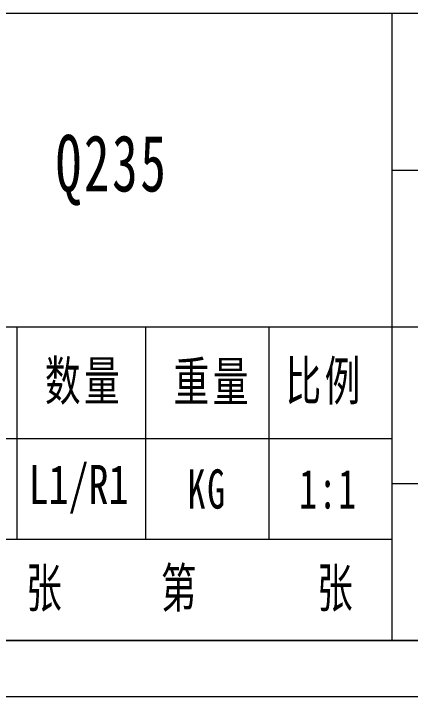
# Model space of a CAD drawing. Header units: millimetres. Extents: x -15766 to 80009, y -9701 to 15159.
# Drawn here: x -12340.5 to -12305, y 6744.8 to 6805.8 of the extents above; entities that cross this region are included whole.
import ezdxf

# ---------------------------------------------------------------- set-up
doc = ezdxf.new("R2010")
doc.units = ezdxf.units.MM
for name, color, linetype, lineweight in [('CDRAFT0', 7, 'Continuous', 18), ('title_frame', 7, 'Continuous', 18), ('尺寸线层', 3, 'Continuous', 18), ('粗实线层_1', 7, 'Continuous', 15), ('细实线层', 7, 'Continuous', 18)]:
    doc.layers.add(name, color=color, linetype=linetype, lineweight=lineweight)
doc.styles.add('标准', font='', dxfattribs={"width": 0.667})
doc.styles.get('标准').set_extended_font_data('宋体')

# ---------------------------------------------------------------- blocks, each defined once
blk = doc.blocks.new('*X1247')
at = {"layer": 'CDRAFT0'}
blk.add_line((0, 0), (420, 0), dxfattribs=at)
at = {"layer": '粗实线层_1'}
blk.add_line((25, 5), (415, 5), dxfattribs=at)

msp = doc.modelspace()

# ---------------------------------------------------------------- linework, layer by layer
at = {"layer": '粗实线层_1'}
for p, q in [((-12256.65675, 6805.79172), (-12436.65675, 6805.79172)), ((-12306.65675, 6805.79172), (-12306.65675, 6749.79172)), ((-12256.65675, 6791.79172), (-12306.65675, 6791.79172)), ((-12306.65675, 6777.79172), (-12436.65675, 6777.79172)), ((-12340.15675, 6777.79172), (-12340.15675, 6758.79172)), ((-12328.65675, 6777.79172), (-12328.65675, 6758.79172)), ((-12317.65675, 6777.79172), (-12317.65675, 6758.79172)), ((-12256.65675, 6777.79172), (-12306.65675, 6777.79172)), ((-12256.65675, 6763.79172), (-12306.65675, 6763.79172)), ((-12306.65675, 6758.79172), (-12356.65675, 6758.79172)), ((-12256.65675, 6749.79172), (-12436.65675, 6749.79172))]:
    msp.add_line(p, q, dxfattribs=at)
at = {"layer": '细实线层'}
msp.add_line((-12306.65675, 6767.79172), (-12356.65675, 6767.79172), dxfattribs=at)

# ---------------------------------------------------------------- block references
at = {"layer": 'title_frame'}
msp.add_blockref('*X1247', (-12671.65675, 6744.79172), dxfattribs=at)

# ---------------------------------------------------------------- texts
at = {"layer": '尺寸线层', "attachment_point": 5, "line_spacing_factor": 1.15057, "style": '标准'}
for s, insert, char_height, width in [('{\\T1.1;Q235}', (-12331.65675, 6791.79172), 5.0503058, 29.4580043), ('\\T1.1;数量', (-12334.15675, 6772.79172), 3.5, 22), ('\\T1.1;重量', (-12322.65675, 6772.79172), 3.5, 22), ('\\T1.1;比例', (-12312.65675, 6772.79172), 3.5, 22), ('{\\fFangSong|b0|i0|c134|p49;\\W0.75;\\C3;L1/R1}', (-12334.65675, 6763.29172), 3.5, 11), ('{\\T1.1;KG}', (-12323.15675, 6763.29172), 3.5, 11), ('\\T1.1;1:1', (-12312.32194, 6763.29172), 3.5, 10.6696195), ('\\T1.1;张', (-12337.58541, 6754.29172), 3.5, 8), ('\\T1.1;第', (-12325.54651, 6754.29172), 3.5, 8), ('\\T1.1;张', (-12311.58541, 6754.29172), 3.5, 8)]:
    msp.add_mtext(s, dxfattribs=dict(at, insert=insert, char_height=char_height, width=width))

doc.saveas('drawing.dxf')
